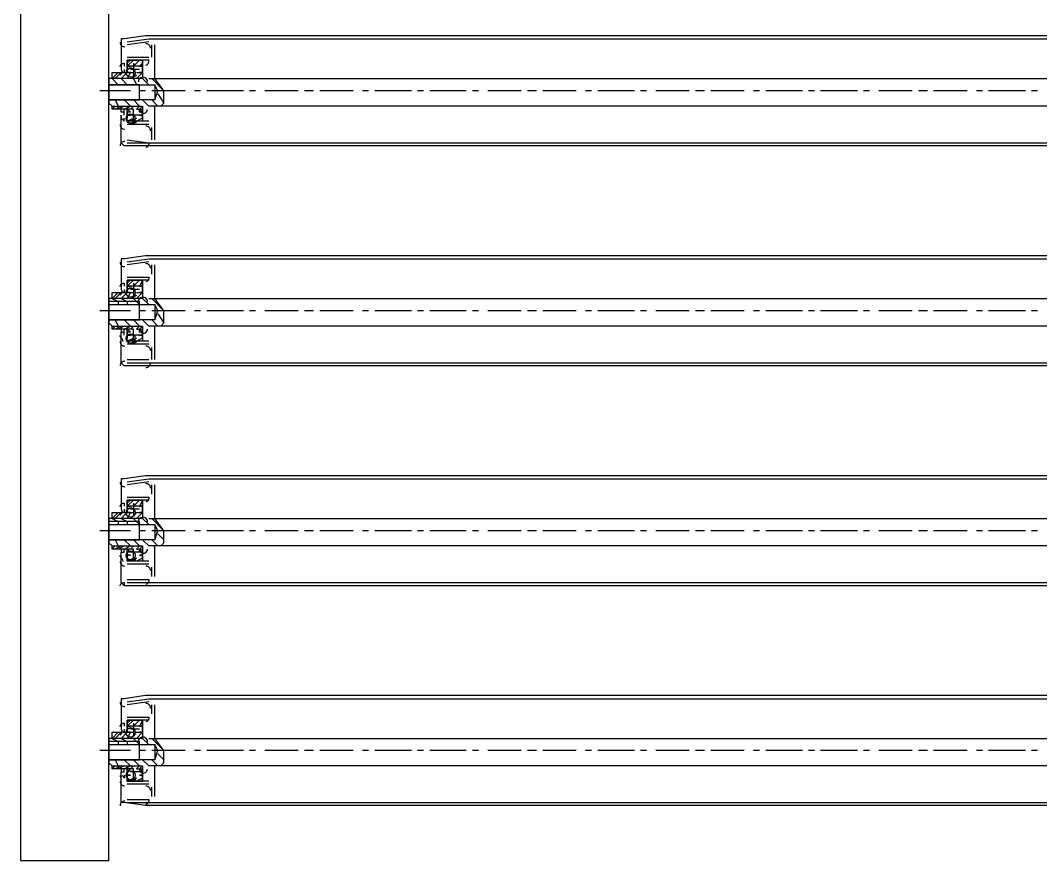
# Model space of a CAD drawing. Header units: millimetres. Extents: x -283029 to -254660, y -24907 to 10674.
# Drawn here: x -279316.71 to -279301.25, y -18367.2 to -18354.48 of the extents above; entities that cross this region are included whole.
import ezdxf

# ---------------------------------------------------------------- set-up
doc = ezdxf.new("R2010")
doc.units = ezdxf.units.MM
doc.header["$LTSCALE"] = 100
doc.layers.add('PDF2_0', color=2, linetype='Continuous')
doc.layers.add('PDF2_3中心线层', color=2, linetype='Continuous')

msp = doc.modelspace()

# ---------------------------------------------------------------- linework, layer by layer
at = {"layer": 'PDF2_0', "color": 7, "lineweight": 25}
msp.add_lwpolyline([(-279316.706, -18343.881), (-279316.706, -18367.203), (-279315.365, -18367.203), (-279315.365, -18343.881)], close=True, dxfattribs=at)
at = {"layer": 'PDF2_0', "lineweight": 25}
for points in [[(-279315.087, -18354.802), (-279314.763, -18354.756), (-279293.616, -18354.756), (-279293.616, -18354.71), (-279314.809, -18354.71), (-279315.133, -18354.756), (-279315.179, -18354.756), (-279315.179, -18355.219, -0.159525), (-279315.164, -18355.263, 0.152501), (-279315.197, -18355.313)], [(-279315.197, -18355.176, -0.414215), (-279315.133, -18355.126), (-279315.133, -18355.172)], [(-279314.804, -18355.153, 0.414215), (-279314.763, -18355.08), (-279315.087, -18355.08)], [(-279314.856, -18355.311), (-279314.856, -18355.357), (-279315.318, -18355.357), (-279315.365, -18355.357), (-279315.365, -18355.728), (-279315.318, -18355.774), (-279314.856, -18355.774), (-279314.902, -18355.82, 1.000002), (-279314.781, -18355.824)], [(-279293.616, -18356.329), (-279293.616, -18356.375), (-279314.809, -18356.375), (-279315.133, -18356.375), (-279315.179, -18356.329), (-279315.179, -18355.913, 0.197643), (-279315.177, -18355.965, -0.159525), (-279315.133, -18356.005), (-279315.133, -18355.959)], [(-279314.856, -18355.959), (-279314.948, -18356.005, -0.577372), (-279315.087, -18356.005), (-279315.087, -18355.959)], [(-279315.087, -18356.283), (-279314.763, -18356.329, -0.414215), (-279314.804, -18356.402)], [(-279315.087, -18358.134), (-279314.763, -18358.087), (-279293.616, -18358.087), (-279293.616, -18358.041), (-279314.809, -18358.041), (-279315.133, -18358.087), (-279315.179, -18358.087), (-279315.179, -18358.55, -0.159525), (-279315.164, -18358.595, 0.152501), (-279315.197, -18358.644)], [(-279315.087, -18358.365), (-279314.763, -18358.365, -0.414215), (-279314.804, -18358.438)], [(-279315.197, -18358.508, -0.414215), (-279315.133, -18358.458), (-279315.133, -18358.504)], [(-279314.856, -18358.643), (-279314.856, -18358.689), (-279315.318, -18358.689), (-279315.365, -18358.689), (-279315.365, -18359.059), (-279315.318, -18359.106), (-279314.856, -18359.106), (-279314.902, -18359.152, 1.000002), (-279314.781, -18359.155)], [(-279315.151, -18359.34, 0.159525), (-279315.164, -18359.299, -0.197643), (-279315.197, -18359.248)], [(-279314.856, -18359.291), (-279314.948, -18359.337, -0.577372), (-279315.095, -18359.329)], [(-279315.087, -18361.465), (-279314.763, -18361.419), (-279293.616, -18361.419), (-279293.616, -18361.373), (-279314.809, -18361.373), (-279315.133, -18361.419), (-279315.179, -18361.419), (-279315.179, -18361.882, -0.159525), (-279315.164, -18361.927, 0.152501), (-279315.197, -18361.976)], [(-279315.197, -18361.839, -0.414215), (-279315.133, -18361.789), (-279315.133, -18361.836)], [(-279315.087, -18361.697), (-279314.763, -18361.697, -0.414215), (-279314.804, -18361.77)], [(-279314.856, -18361.974), (-279314.856, -18362.021), (-279315.318, -18362.021), (-279315.365, -18362.021), (-279315.365, -18362.391), (-279315.318, -18362.437), (-279314.856, -18362.437), (-279314.902, -18362.484, 1.000002), (-279314.781, -18362.487)], [(-279315.151, -18362.672, 0.159525), (-279315.164, -18362.631, -0.197643), (-279315.197, -18362.58)], [(-279315.095, -18362.614, 0.577372), (-279314.948, -18362.622), (-279315.041, -18362.669)], [(-279315.197, -18363.042, -0.431079), (-279315.133, -18362.993), (-279315.133, -18363.039)], [(-279315.087, -18362.946), (-279314.763, -18362.946, -0.414215), (-279314.804, -18363.019)], [(-279315.087, -18364.797), (-279314.763, -18364.751), (-279293.616, -18364.751), (-279293.616, -18364.705), (-279314.809, -18364.705), (-279315.133, -18364.751), (-279315.179, -18364.751), (-279315.179, -18365.214, -0.159525), (-279315.164, -18365.259, 0.152501), (-279315.197, -18365.308)], [(-279315.087, -18365.029), (-279314.763, -18365.029, -0.414215), (-279314.804, -18365.102)], [(-279315.197, -18365.171, -0.414215), (-279315.133, -18365.121), (-279315.133, -18365.167)], [(-279314.856, -18365.306), (-279314.856, -18365.352), (-279315.318, -18365.352), (-279315.365, -18365.352), (-279315.365, -18365.723), (-279315.318, -18365.769), (-279314.856, -18365.769), (-279314.902, -18365.815, 1.000002), (-279314.781, -18365.819)], [(-279315.133, -18365.908), (-279315.133, -18365.954, 0.159525), (-279315.164, -18365.917)], [(-279315.095, -18365.946, 0.577372), (-279314.948, -18365.954), (-279315.041, -18366)], [(-279315.087, -18366.278), (-279314.763, -18366.278, -0.414215), (-279314.804, -18366.351)]]:
    msp.add_lwpolyline(points, format="xyb", dxfattribs=at)
for points in [[(-279315.179, -18354.756), (-279315.179, -18354.756)], [(-279315.087, -18354.756), (-279315.087, -18354.756)], [(-279314.763, -18354.802), (-279315.087, -18354.848)], [(-279314.763, -18354.848), (-279314.763, -18354.848)], [(-279314.717, -18355.033), (-279314.717, -18354.848)], [(-279314.578, -18355.774), (-279314.532, -18355.728), (-279314.532, -18355.681), (-279314.532, -18355.542), (-279314.67, -18355.357), (-279314.67, -18355.033), (-279314.67, -18354.848)], [(-279315.087, -18355.033), (-279314.763, -18355.033)], [(-279314.994, -18355.08), (-279315.087, -18355.172), (-279315.041, -18355.172), (-279315.087, -18355.172), (-279315.087, -18355.265), (-279315.041, -18355.265), (-279315.087, -18355.265), (-279315.087, -18355.172), (-279315.087, -18355.08), (-279315.087, -18355.265), (-279315.179, -18355.357), (-279315.087, -18355.45)], [(-279315.179, -18355.172), (-279315.179, -18355.172)], [(-279315.041, -18355.08), (-279315.087, -18355.126), (-279315.087, -18355.172)], [(-279315.087, -18355.08), (-279314.856, -18355.08), (-279315.087, -18355.08)], [(-279314.856, -18355.126), (-279314.902, -18355.172), (-279314.856, -18355.172), (-279315.041, -18355.172)], [(-279314.902, -18355.08), (-279314.994, -18355.172)], [(-279314.994, -18355.126), (-279314.994, -18355.311)], [(-279314.856, -18355.172), (-279314.856, -18355.08), (-279314.856, -18355.265), (-279314.856, -18355.357), (-279314.763, -18355.45)], [(-279314.856, -18355.172), (-279314.856, -18355.172)], [(-279315.226, -18355.265), (-279315.318, -18355.357), (-279315.226, -18355.45)], [(-279315.318, -18355.265), (-279315.318, -18355.265)], [(-279314.856, -18355.357), (-279315.318, -18355.357), (-279315.318, -18355.265), (-279314.994, -18355.265)], [(-279315.133, -18355.219), (-279315.133, -18355.265), (-279315.179, -18355.265), (-279315.272, -18355.357)], [(-279315.179, -18355.219), (-279315.179, -18355.219)], [(-279315.179, -18355.265), (-279315.179, -18355.265)], [(-279315.041, -18355.265), (-279315.087, -18355.357)], [(-279315.087, -18355.265), (-279315.087, -18355.265)], [(-279314.902, -18355.219), (-279315.041, -18355.219)], [(-279314.948, -18355.311), (-279315.041, -18355.357)], [(-279314.948, -18355.265), (-279314.856, -18355.265), (-279314.948, -18355.357)], [(-279314.67, -18355.681), (-279315.365, -18355.681), (-279314.902, -18355.681), (-279314.902, -18355.45), (-279315.365, -18355.45), (-279314.67, -18355.45), (-279314.67, -18355.681), (-279314.624, -18355.542), (-279314.67, -18355.45)], [(-279315.226, -18355.45), (-279315.226, -18355.45)], [(-279315.087, -18355.45), (-279315.087, -18355.45)], [(-279314.994, -18355.357), (-279314.948, -18355.45), (-279314.902, -18355.45)], [(-279314.763, -18355.357), (-279294.217, -18355.357)], [(-279314.717, -18355.357), (-279314.532, -18355.542)], [(-279314.624, -18355.589), (-279314.532, -18355.728)], [(-279315.318, -18355.681), (-279315.272, -18355.681), (-279315.226, -18355.774)], [(-279314.763, -18356.005), (-279315.087, -18356.005), (-279314.994, -18355.959), (-279314.994, -18355.82), (-279315.318, -18355.82), (-279315.318, -18355.774), (-279314.856, -18355.774), (-279314.856, -18355.82), (-279314.856, -18356.005), (-279315.087, -18356.005), (-279315.087, -18355.82)], [(-279315.272, -18355.774), (-279315.318, -18355.82)], [(-279315.179, -18355.774), (-279315.272, -18355.82)], [(-279315.133, -18355.774), (-279315.226, -18355.82)], [(-279315.133, -18355.913), (-279315.133, -18355.866), (-279315.133, -18355.82), (-279315.041, -18355.774), (-279315.133, -18355.681)], [(-279315.087, -18356.329), (-279314.763, -18356.329), (-279293.616, -18356.329), (-279294.217, -18356.329), (-279294.31, -18356.283), (-279294.31, -18355.774)], [(-279314.994, -18355.774), (-279315.041, -18355.82)], [(-279314.994, -18355.681), (-279314.902, -18355.774), (-279314.948, -18355.82), (-279314.856, -18355.82)], [(-279314.994, -18355.681), (-279314.994, -18355.681)], [(-279294.217, -18355.774), (-279314.763, -18355.774), (-279314.856, -18355.681)], [(-279314.717, -18355.681), (-279314.624, -18355.774)], [(-279314.67, -18356.283), (-279314.67, -18356.098), (-279314.67, -18355.774)], [(-279315.133, -18355.866), (-279315.179, -18355.866), (-279315.179, -18355.82)], [(-279315.179, -18355.959), (-279315.179, -18355.959)], [(-279314.856, -18355.913), (-279314.902, -18355.913), (-279314.856, -18355.913), (-279314.856, -18355.959), (-279314.856, -18355.866), (-279314.902, -18355.866), (-279314.902, -18355.82), (-279314.856, -18355.866), (-279314.856, -18355.959), (-279314.856, -18356.005), (-279315.087, -18356.005), (-279315.087, -18355.959), (-279315.087, -18355.913), (-279315.041, -18355.913), (-279315.087, -18355.913)], [(-279315.087, -18355.866), (-279315.087, -18355.866)], [(-279315.087, -18355.913), (-279315.087, -18355.913)], [(-279315.087, -18355.959), (-279315.087, -18355.959)], [(-279314.902, -18355.913), (-279315.041, -18355.913)], [(-279314.948, -18355.959), (-279315.041, -18356.005)], [(-279314.856, -18355.959), (-279314.856, -18355.959)], [(-279314.763, -18356.051), (-279315.087, -18356.051)], [(-279314.856, -18356.005), (-279314.856, -18356.005)], [(-279314.763, -18356.098), (-279314.763, -18356.098)], [(-279314.717, -18356.283), (-279314.717, -18356.098)], [(-279315.179, -18356.329), (-279315.179, -18356.329)], [(-279315.133, -18356.375), (-279315.133, -18356.375)], [(-279315.087, -18356.375), (-279315.087, -18356.375)], [(-279314.763, -18356.283), (-279314.763, -18356.283)], [(-279315.179, -18358.087), (-279315.179, -18358.087)], [(-279315.087, -18358.087), (-279315.087, -18358.087)], [(-279314.763, -18358.134), (-279315.087, -18358.18)], [(-279314.763, -18358.18), (-279314.763, -18358.18)], [(-279314.717, -18358.319), (-279314.717, -18358.18)], [(-279314.578, -18359.106), (-279314.532, -18359.059), (-279314.532, -18359.013), (-279314.532, -18358.874), (-279314.67, -18358.689), (-279314.67, -18358.319), (-279314.67, -18358.18)], [(-279314.994, -18358.411), (-279315.087, -18358.504), (-279315.041, -18358.504), (-279315.087, -18358.504), (-279315.087, -18358.597), (-279315.041, -18358.597), (-279315.087, -18358.597), (-279315.087, -18358.504), (-279315.087, -18358.411), (-279315.087, -18358.597), (-279315.179, -18358.689), (-279315.087, -18358.735), (-279315.087, -18358.782)], [(-279315.041, -18358.411), (-279315.087, -18358.458), (-279315.087, -18358.504)], [(-279315.087, -18358.411), (-279314.856, -18358.411), (-279315.087, -18358.411)], [(-279314.763, -18358.411), (-279315.087, -18358.411)], [(-279314.856, -18358.411), (-279314.902, -18358.504), (-279314.856, -18358.504), (-279315.041, -18358.504)], [(-279314.902, -18358.411), (-279314.994, -18358.504)], [(-279314.856, -18358.504), (-279314.856, -18358.411), (-279314.856, -18358.597), (-279314.856, -18358.689), (-279314.763, -18358.782)], [(-279314.763, -18358.319), (-279314.763, -18358.319)], [(-279315.133, -18358.55), (-279315.133, -18358.597), (-279315.179, -18358.597), (-279315.272, -18358.689)], [(-279315.179, -18358.504), (-279315.179, -18358.504)], [(-279315.179, -18358.55), (-279315.179, -18358.55)], [(-279314.902, -18358.55), (-279315.041, -18358.55)], [(-279314.994, -18358.458), (-279314.994, -18358.643)], [(-279314.856, -18358.504), (-279314.856, -18358.504)], [(-279314.67, -18359.013), (-279315.365, -18359.013), (-279314.902, -18359.013), (-279314.902, -18358.735), (-279315.365, -18358.735)], [(-279315.226, -18358.597), (-279315.318, -18358.689), (-279315.226, -18358.735), (-279315.226, -18358.782)], [(-279315.318, -18358.597), (-279315.318, -18358.597)], [(-279314.856, -18358.689), (-279315.318, -18358.689), (-279315.318, -18358.597), (-279314.994, -18358.597)], [(-279315.179, -18358.597), (-279315.179, -18358.597)], [(-279315.041, -18358.597), (-279315.087, -18358.689)], [(-279315.087, -18358.597), (-279315.087, -18358.597)], [(-279314.948, -18358.643), (-279315.041, -18358.689)], [(-279314.994, -18358.689), (-279314.948, -18358.735), (-279314.902, -18358.782)], [(-279314.948, -18358.597), (-279314.856, -18358.597), (-279314.948, -18358.689)], [(-279314.763, -18358.689), (-279294.217, -18358.689)], [(-279314.717, -18358.689), (-279314.532, -18358.874)], [(-279315.365, -18358.782), (-279314.67, -18358.782), (-279314.67, -18359.013), (-279314.624, -18358.874), (-279314.67, -18358.782)], [(-279315.318, -18359.013), (-279315.272, -18359.013), (-279315.226, -18359.106)], [(-279315.133, -18359.244), (-279315.133, -18359.198), (-279315.133, -18359.152), (-279315.041, -18359.106), (-279315.133, -18359.013)], [(-279314.994, -18359.013), (-279314.902, -18359.106), (-279314.948, -18359.152), (-279314.856, -18359.152)], [(-279314.994, -18359.013), (-279314.994, -18359.013)], [(-279294.217, -18359.106), (-279314.763, -18359.106), (-279314.856, -18359.013)], [(-279314.717, -18359.013), (-279314.624, -18359.106)], [(-279314.624, -18358.92), (-279314.532, -18359.059)], [(-279314.763, -18359.337), (-279315.087, -18359.337), (-279314.994, -18359.291), (-279314.994, -18359.152), (-279315.318, -18359.152), (-279315.318, -18359.106), (-279314.856, -18359.106), (-279314.856, -18359.152), (-279314.856, -18359.337), (-279315.087, -18359.337), (-279315.087, -18359.152)], [(-279315.272, -18359.106), (-279315.318, -18359.152)], [(-279315.179, -18359.106), (-279315.272, -18359.152)], [(-279315.133, -18359.106), (-279315.226, -18359.152)], [(-279315.179, -18359.152), (-279315.179, -18359.198)], [(-279293.616, -18359.661), (-279293.616, -18359.707), (-279314.809, -18359.707), (-279315.133, -18359.707), (-279315.179, -18359.661), (-279315.179, -18359.198), (-279315.133, -18359.198)], [(-279315.087, -18359.661), (-279314.763, -18359.661), (-279293.616, -18359.661), (-279294.217, -18359.661), (-279294.31, -18359.615), (-279294.31, -18359.106)], [(-279314.856, -18359.244), (-279314.902, -18359.244), (-279314.856, -18359.244), (-279314.856, -18359.291), (-279314.856, -18359.198), (-279314.902, -18359.198), (-279314.902, -18359.152), (-279314.856, -18359.198), (-279314.856, -18359.291), (-279314.856, -18359.337), (-279315.087, -18359.337), (-279315.087, -18359.291), (-279315.087, -18359.244), (-279315.041, -18359.244), (-279315.087, -18359.244)], [(-279315.087, -18359.152), (-279315.087, -18359.152)], [(-279314.994, -18359.106), (-279315.041, -18359.152)], [(-279314.67, -18359.615), (-279314.67, -18359.429), (-279314.67, -18359.106)], [(-279315.179, -18359.291), (-279315.179, -18359.291)], [(-279315.133, -18359.291), (-279315.133, -18359.291)], [(-279315.087, -18359.244), (-279315.087, -18359.244)], [(-279315.087, -18359.291), (-279315.087, -18359.291)], [(-279315.087, -18359.291), (-279315.087, -18359.291)], [(-279314.902, -18359.244), (-279315.041, -18359.244)], [(-279314.948, -18359.291), (-279315.041, -18359.337)], [(-279314.856, -18359.291), (-279314.856, -18359.291)], [(-279314.856, -18359.337), (-279314.856, -18359.337)], [(-279314.763, -18359.383), (-279315.087, -18359.383)], [(-279314.763, -18359.429), (-279314.763, -18359.429)], [(-279314.717, -18359.615), (-279314.717, -18359.429)], [(-279315.179, -18359.661), (-279315.179, -18359.661)], [(-279315.087, -18359.615), (-279314.763, -18359.615)], [(-279315.133, -18359.707), (-279315.133, -18359.707)], [(-279315.087, -18359.707), (-279315.087, -18359.707)], [(-279315.179, -18361.419), (-279315.179, -18361.419)], [(-279315.087, -18361.419), (-279315.087, -18361.419)], [(-279314.763, -18361.465), (-279315.087, -18361.512)], [(-279314.763, -18361.512), (-279314.763, -18361.512)], [(-279314.717, -18361.651), (-279314.717, -18361.512)], [(-279314.578, -18362.437), (-279314.532, -18362.391), (-279314.532, -18362.345), (-279314.532, -18362.206), (-279314.67, -18362.021), (-279314.67, -18361.651), (-279314.67, -18361.512)], [(-279314.763, -18361.651), (-279314.763, -18361.651)], [(-279314.994, -18361.743), (-279315.087, -18361.836), (-279315.041, -18361.836), (-279315.087, -18361.836), (-279315.087, -18361.928), (-279315.041, -18361.928), (-279315.087, -18361.928), (-279315.087, -18361.836), (-279315.087, -18361.743), (-279315.087, -18361.928), (-279315.179, -18362.021), (-279315.087, -18362.067), (-279315.087, -18362.113)], [(-279315.041, -18361.743), (-279315.087, -18361.789), (-279315.087, -18361.836)], [(-279315.087, -18361.743), (-279314.856, -18361.743), (-279315.087, -18361.743)], [(-279314.763, -18361.743), (-279315.087, -18361.743)], [(-279314.856, -18361.743), (-279314.902, -18361.836), (-279314.856, -18361.836), (-279315.041, -18361.836)], [(-279314.902, -18361.743), (-279314.994, -18361.836)], [(-279314.994, -18361.789), (-279314.994, -18361.974)], [(-279314.856, -18361.836), (-279314.856, -18361.743), (-279314.856, -18361.928), (-279314.856, -18362.021), (-279314.763, -18362.113)], [(-279315.226, -18361.928), (-279315.318, -18362.021), (-279315.226, -18362.067), (-279315.226, -18362.113)], [(-279315.318, -18361.928), (-279315.318, -18361.928)], [(-279314.856, -18362.021), (-279315.318, -18362.021), (-279315.318, -18361.928), (-279314.994, -18361.928)], [(-279315.133, -18361.882), (-279315.133, -18361.928), (-279315.179, -18361.928), (-279315.272, -18362.021)], [(-279315.179, -18361.836), (-279315.179, -18361.836)], [(-279315.179, -18361.882), (-279315.179, -18361.882)], [(-279315.179, -18361.928), (-279315.179, -18361.928)], [(-279315.041, -18361.928), (-279315.087, -18362.021)], [(-279315.087, -18361.928), (-279315.087, -18361.928)], [(-279314.902, -18361.882), (-279315.041, -18361.882)], [(-279315.041, -18362.021), (-279314.948, -18361.928), (-279314.856, -18361.928), (-279314.948, -18362.021)], [(-279314.856, -18361.836), (-279314.856, -18361.836)], [(-279314.67, -18362.345), (-279315.365, -18362.345), (-279314.902, -18362.345), (-279314.902, -18362.067), (-279315.365, -18362.067)], [(-279315.365, -18362.113), (-279314.67, -18362.113), (-279314.67, -18362.345), (-279314.624, -18362.206), (-279314.67, -18362.113)], [(-279314.994, -18362.021), (-279314.948, -18362.067), (-279314.902, -18362.113)], [(-279314.763, -18362.021), (-279294.217, -18362.021)], [(-279314.717, -18362.021), (-279314.532, -18362.206)], [(-279314.624, -18362.252), (-279314.532, -18362.345)], [(-279315.318, -18362.345), (-279315.272, -18362.345), (-279315.226, -18362.437)], [(-279314.763, -18362.669), (-279315.087, -18362.669), (-279314.994, -18362.622), (-279314.994, -18362.484), (-279315.318, -18362.484), (-279315.318, -18362.437), (-279314.856, -18362.437), (-279314.856, -18362.484), (-279314.856, -18362.669), (-279315.087, -18362.669), (-279315.087, -18362.484)], [(-279315.272, -18362.437), (-279315.318, -18362.484)], [(-279315.179, -18362.437), (-279315.272, -18362.484)], [(-279315.133, -18362.437), (-279315.226, -18362.484)], [(-279293.616, -18362.993), (-279293.616, -18363.039), (-279314.809, -18363.039), (-279315.133, -18363.039), (-279315.179, -18362.993), (-279315.179, -18362.53), (-279315.133, -18362.53), (-279315.133, -18362.484), (-279315.041, -18362.437), (-279315.133, -18362.345)], [(-279315.087, -18362.993), (-279314.763, -18362.993), (-279293.616, -18362.993), (-279294.217, -18362.993), (-279294.31, -18362.946), (-279294.31, -18362.437)], [(-279314.994, -18362.437), (-279315.041, -18362.484)], [(-279314.994, -18362.345), (-279314.902, -18362.437), (-279314.948, -18362.484), (-279314.856, -18362.484)], [(-279314.994, -18362.345), (-279314.994, -18362.345)], [(-279294.217, -18362.437), (-279314.763, -18362.437), (-279314.856, -18362.345)], [(-279314.717, -18362.345), (-279314.624, -18362.437)], [(-279314.67, -18362.9), (-279314.67, -18362.761), (-279314.67, -18362.437)], [(-279315.179, -18362.484), (-279315.179, -18362.53)], [(-279315.133, -18362.53), (-279315.133, -18362.53)], [(-279314.856, -18362.576), (-279314.902, -18362.576), (-279314.856, -18362.576), (-279314.856, -18362.622), (-279314.856, -18362.53), (-279314.902, -18362.53), (-279314.902, -18362.484), (-279314.856, -18362.53), (-279314.856, -18362.622), (-279314.856, -18362.669), (-279315.087, -18362.669), (-279315.087, -18362.622), (-279315.087, -18362.576), (-279315.041, -18362.576), (-279315.087, -18362.576)], [(-279315.087, -18362.484), (-279315.087, -18362.484)], [(-279315.087, -18362.576), (-279315.087, -18362.576)], [(-279314.902, -18362.53), (-279315.041, -18362.53)], [(-279315.179, -18362.622), (-279315.179, -18362.622)], [(-279315.133, -18362.622), (-279315.133, -18362.622)], [(-279315.087, -18362.622), (-279315.087, -18362.622)], [(-279315.087, -18362.622), (-279315.087, -18362.622)], [(-279314.763, -18362.715), (-279315.087, -18362.715)], [(-279314.856, -18362.622), (-279314.948, -18362.669)], [(-279314.856, -18362.622), (-279314.856, -18362.622)], [(-279314.856, -18362.669), (-279314.856, -18362.669)], [(-279314.763, -18362.761), (-279314.763, -18362.761)], [(-279314.717, -18362.9), (-279314.717, -18362.761)], [(-279314.763, -18362.9), (-279314.763, -18362.9)], [(-279315.179, -18362.993), (-279315.179, -18362.993)], [(-279315.179, -18364.751), (-279315.179, -18364.751)], [(-279315.087, -18364.751), (-279315.087, -18364.751)], [(-279314.763, -18364.797), (-279315.087, -18364.843)], [(-279314.763, -18364.843), (-279314.763, -18364.843)], [(-279314.717, -18364.982), (-279314.717, -18364.843)], [(-279314.578, -18365.769), (-279314.532, -18365.723), (-279314.532, -18365.63), (-279314.532, -18365.538), (-279314.67, -18365.352), (-279314.67, -18364.982), (-279314.67, -18364.843)], [(-279314.994, -18365.075), (-279315.087, -18365.167), (-279315.041, -18365.167), (-279315.087, -18365.167), (-279315.087, -18365.26), (-279315.041, -18365.26), (-279315.087, -18365.26), (-279315.087, -18365.167), (-279315.087, -18365.075), (-279315.087, -18365.26), (-279315.179, -18365.352), (-279315.087, -18365.399), (-279315.087, -18365.445)], [(-279315.041, -18365.075), (-279315.087, -18365.121), (-279315.087, -18365.167)], [(-279315.087, -18365.075), (-279314.856, -18365.075), (-279315.087, -18365.075)], [(-279314.763, -18365.075), (-279315.087, -18365.075)], [(-279314.856, -18365.075), (-279314.902, -18365.167), (-279314.856, -18365.167), (-279315.041, -18365.167)], [(-279314.902, -18365.075), (-279314.994, -18365.167)], [(-279314.856, -18365.167), (-279314.856, -18365.075), (-279314.856, -18365.26), (-279314.856, -18365.352), (-279314.763, -18365.445)], [(-279314.763, -18364.982), (-279314.763, -18364.982)], [(-279315.133, -18365.214), (-279315.133, -18365.26), (-279315.179, -18365.26), (-279315.272, -18365.352)], [(-279315.179, -18365.167), (-279315.179, -18365.167)], [(-279315.179, -18365.214), (-279315.179, -18365.214)], [(-279314.902, -18365.214), (-279315.041, -18365.214)], [(-279314.994, -18365.121), (-279314.994, -18365.306)], [(-279314.856, -18365.167), (-279314.856, -18365.167)], [(-279315.226, -18365.26), (-279315.318, -18365.352), (-279315.226, -18365.399), (-279315.226, -18365.445)], [(-279315.318, -18365.26), (-279315.318, -18365.26)], [(-279314.856, -18365.352), (-279315.318, -18365.352), (-279315.318, -18365.26), (-279314.994, -18365.26)], [(-279315.179, -18365.26), (-279315.179, -18365.26)], [(-279315.041, -18365.26), (-279315.087, -18365.352)], [(-279315.087, -18365.26), (-279315.087, -18365.26)], [(-279315.041, -18365.352), (-279314.948, -18365.26), (-279314.856, -18365.26), (-279314.948, -18365.352)], [(-279314.994, -18365.352), (-279314.948, -18365.399), (-279314.902, -18365.445)], [(-279314.763, -18365.352), (-279294.217, -18365.352)], [(-279314.717, -18365.352), (-279314.532, -18365.538)], [(-279314.67, -18365.676), (-279315.365, -18365.676), (-279314.902, -18365.676), (-279314.902, -18365.399), (-279315.365, -18365.399)], [(-279315.365, -18365.445), (-279314.67, -18365.445), (-279314.67, -18365.676), (-279314.624, -18365.538), (-279314.67, -18365.445)], [(-279315.318, -18365.676), (-279315.272, -18365.676), (-279315.226, -18365.769)], [(-279293.616, -18366.324), (-279293.616, -18366.371), (-279314.809, -18366.371), (-279315.133, -18366.324), (-279315.179, -18366.324), (-279315.179, -18365.861), (-279315.133, -18365.861), (-279315.133, -18365.815), (-279315.041, -18365.769), (-279315.133, -18365.676)], [(-279314.994, -18365.676), (-279314.902, -18365.769), (-279314.948, -18365.815), (-279314.856, -18365.815)], [(-279314.994, -18365.676), (-279314.994, -18365.676)], [(-279294.217, -18365.769), (-279314.763, -18365.769), (-279314.856, -18365.676)], [(-279314.717, -18365.676), (-279314.624, -18365.769)], [(-279314.624, -18365.584), (-279314.532, -18365.676)], [(-279314.763, -18366), (-279315.087, -18366), (-279314.994, -18365.954), (-279314.994, -18365.815), (-279315.318, -18365.815), (-279315.318, -18365.769), (-279314.856, -18365.769), (-279314.856, -18365.815), (-279314.856, -18366), (-279315.087, -18366), (-279315.087, -18365.815)], [(-279315.272, -18365.769), (-279315.318, -18365.815)], [(-279315.179, -18365.769), (-279315.272, -18365.815)], [(-279315.133, -18365.769), (-279315.226, -18365.815)], [(-279315.179, -18365.815), (-279315.179, -18365.861)], [(-279315.087, -18366.324), (-279314.763, -18366.324), (-279293.616, -18366.324), (-279294.217, -18366.324), (-279294.31, -18366.278), (-279294.31, -18365.769)], [(-279315.087, -18365.815), (-279315.087, -18365.815)], [(-279314.994, -18365.769), (-279315.041, -18365.815)], [(-279314.67, -18366.232), (-279314.67, -18366.093), (-279314.67, -18365.769)], [(-279315.179, -18365.908), (-279315.179, -18365.908)], [(-279315.133, -18365.861), (-279315.133, -18365.861)], [(-279315.087, -18365.908), (-279315.087, -18365.954), (-279315.087, -18365.908), (-279315.087, -18366), (-279314.856, -18366), (-279314.856, -18365.908), (-279314.856, -18365.954), (-279314.948, -18366)], [(-279314.902, -18365.861), (-279315.041, -18365.861)], [(-279314.856, -18365.954), (-279314.856, -18365.954)], [(-279314.856, -18366), (-279314.856, -18366)], [(-279314.763, -18366.047), (-279315.087, -18366.047)], [(-279314.763, -18366.093), (-279314.763, -18366.093)], [(-279314.717, -18366.232), (-279314.717, -18366.093)], [(-279314.763, -18366.232), (-279314.763, -18366.232)], [(-279315.179, -18366.324), (-279315.179, -18366.324)], [(-279315.133, -18366.324), (-279315.133, -18366.324)]]:
    msp.add_lwpolyline(points, dxfattribs=at)
for points in [[(-279314.856, -18355.172), (-279314.856, -18355.265), (-279314.902, -18355.265), (-279314.856, -18355.265)], [(-279315.087, -18355.82), (-279315.041, -18355.866), (-279315.087, -18355.866), (-279315.087, -18355.959), (-279315.087, -18355.866)], [(-279314.856, -18358.504), (-279314.856, -18358.597), (-279314.902, -18358.597), (-279314.856, -18358.597)], [(-279315.087, -18359.152), (-279315.041, -18359.198), (-279315.087, -18359.198), (-279315.087, -18359.291), (-279315.087, -18359.198)], [(-279314.856, -18361.836), (-279314.856, -18361.928), (-279314.902, -18361.928), (-279314.856, -18361.928)], [(-279315.087, -18362.484), (-279315.041, -18362.53), (-279315.087, -18362.53), (-279315.087, -18362.622), (-279315.087, -18362.53)], [(-279314.856, -18365.167), (-279314.856, -18365.26), (-279314.902, -18365.26), (-279314.856, -18365.26)], [(-279315.087, -18365.815), (-279315.041, -18365.815), (-279315.087, -18365.861), (-279315.087, -18365.954), (-279315.087, -18365.861)], [(-279314.856, -18365.861), (-279314.902, -18365.815), (-279314.856, -18365.861), (-279314.856, -18365.954), (-279314.856, -18365.908), (-279314.902, -18365.908), (-279314.856, -18365.908), (-279314.856, -18365.954)], [(-279315.087, -18365.908), (-279315.041, -18365.908), (-279315.087, -18365.908), (-279315.087, -18365.954)]]:
    msp.add_lwpolyline(points, close=True, dxfattribs=at)
for centre in [(-279315.035, -18355.268), (-279315.035, -18355.962), (-279315.035, -18358.6), (-279315.035, -18359.294), (-279315.035, -18361.932), (-279315.035, -18362.58), (-279315.035, -18365.264), (-279315.035, -18365.912)]:
    msp.add_circle(centre, 0.0694, dxfattribs=at)
for centre, start, end in [((-279315.128, -18354.805), 180.7469, 274.0263), ((-279314.804, -18354.898), 359.9999, 90.0001), ((-279315.035, -18355.268), 29.9982, 150.0018), ((-279314.85, -18355.407), 359.9999, 180.0001), ((-279315.128, -18356.055), 179.9999, 270.0001), ((-279314.804, -18356.147), 359.9999, 90.0001), ((-279315.128, -18356.379), 85.9737, 179.2531), ((-279315.128, -18358.137), 180.7469, 274.0263), ((-279314.804, -18358.23), 359.9999, 90.0001), ((-279315.035, -18358.6), 29.9982, 150.0018), ((-279314.85, -18358.739), 359.9999, 180.0001), ((-279315.128, -18359.34), 179.9999, 270.0001), ((-279314.804, -18359.479), 359.9999, 90.0001), ((-279315.128, -18359.711), 85.9737, 179.2531), ((-279314.804, -18359.664), 269.9999, 0.0001), ((-279315.128, -18361.469), 180.7469, 274.0263), ((-279314.804, -18361.562), 359.9999, 90.0001), ((-279315.035, -18361.932), 29.9982, 150.0018), ((-279314.85, -18362.071), 359.9999, 180.0001), ((-279315.128, -18362.672), 179.9999, 270.0001), ((-279314.804, -18362.811), 359.9999, 90.0001), ((-279315.128, -18364.801), 180.7469, 274.0263), ((-279314.804, -18364.894), 359.9999, 90.0001), ((-279315.035, -18365.264), 29.9982, 150.0018), ((-279314.85, -18365.403), 359.9999, 180.0001), ((-279315.128, -18365.912), 180.0001, 224.7201), ((-279315.128, -18366.004), 179.9999, 270.0001), ((-279314.804, -18366.143), 359.9999, 90.0001), ((-279315.128, -18366.374), 85.9737, 179.2531)]:
    msp.add_arc(centre, 0.0694, start, end, dxfattribs=at)
at = {"layer": 'PDF2_3中心线层', "lineweight": 25}
for points in [[(-279315.041, -18355.542), (-279315.503, -18355.542)], [(-279314.809, -18355.542), (-279314.902, -18355.542)], [(-279314.208, -18355.542), (-279314.717, -18355.542)], [(-279313.976, -18355.542), (-279314.069, -18355.542)], [(-279313.328, -18355.542), (-279313.884, -18355.542)], [(-279313.143, -18355.542), (-279313.236, -18355.542)], [(-279312.496, -18355.542), (-279313.005, -18355.542)], [(-279312.264, -18355.542), (-279312.403, -18355.542)], [(-279311.663, -18355.542), (-279312.172, -18355.542)], [(-279311.431, -18355.542), (-279311.524, -18355.542)], [(-279310.783, -18355.542), (-279311.339, -18355.542)], [(-279310.598, -18355.542), (-279310.691, -18355.542)], [(-279309.951, -18355.542), (-279310.506, -18355.542)], [(-279309.765, -18355.542), (-279309.858, -18355.542)], [(-279309.118, -18355.542), (-279309.627, -18355.542)], [(-279308.886, -18355.542), (-279309.025, -18355.542)], [(-279308.285, -18355.542), (-279308.794, -18355.542)], [(-279308.053, -18355.542), (-279308.146, -18355.542)], [(-279307.405, -18355.542), (-279307.961, -18355.542)], [(-279307.22, -18355.542), (-279307.313, -18355.542)], [(-279306.573, -18355.542), (-279307.082, -18355.542)], [(-279306.341, -18355.542), (-279306.48, -18355.542)], [(-279305.74, -18355.542), (-279306.249, -18355.542)], [(-279305.508, -18355.542), (-279305.601, -18355.542)], [(-279304.86, -18355.542), (-279305.416, -18355.542)], [(-279304.675, -18355.542), (-279304.768, -18355.542)], [(-279304.027, -18355.542), (-279304.583, -18355.542)], [(-279303.842, -18355.542), (-279303.935, -18355.542)], [(-279303.195, -18355.542), (-279303.704, -18355.542)], [(-279302.963, -18355.542), (-279303.102, -18355.542)], [(-279302.362, -18355.542), (-279302.871, -18355.542)], [(-279302.13, -18355.542), (-279302.223, -18355.542)], [(-279301.482, -18355.542), (-279302.038, -18355.542)], [(-279301.297, -18355.542), (-279301.39, -18355.542)], [(-279315.041, -18358.874), (-279315.503, -18358.874)], [(-279314.809, -18358.874), (-279314.902, -18358.874)], [(-279314.208, -18358.874), (-279314.717, -18358.874)], [(-279313.976, -18358.874), (-279314.069, -18358.874)], [(-279313.328, -18358.874), (-279313.884, -18358.874)], [(-279313.143, -18358.874), (-279313.236, -18358.874)], [(-279312.496, -18358.874), (-279313.005, -18358.874)], [(-279312.264, -18358.874), (-279312.403, -18358.874)], [(-279311.663, -18358.874), (-279312.172, -18358.874)], [(-279311.431, -18358.874), (-279311.524, -18358.874)], [(-279310.783, -18358.874), (-279311.339, -18358.874)], [(-279310.598, -18358.874), (-279310.691, -18358.874)], [(-279309.951, -18358.874), (-279310.506, -18358.874)], [(-279309.765, -18358.874), (-279309.858, -18358.874)], [(-279309.118, -18358.874), (-279309.627, -18358.874)], [(-279308.886, -18358.874), (-279309.025, -18358.874)], [(-279308.285, -18358.874), (-279308.794, -18358.874)], [(-279308.053, -18358.874), (-279308.146, -18358.874)], [(-279307.405, -18358.874), (-279307.961, -18358.874)], [(-279307.22, -18358.874), (-279307.313, -18358.874)], [(-279306.573, -18358.874), (-279307.082, -18358.874)], [(-279306.341, -18358.874), (-279306.48, -18358.874)], [(-279305.74, -18358.874), (-279306.249, -18358.874)], [(-279305.508, -18358.874), (-279305.601, -18358.874)], [(-279304.86, -18358.874), (-279305.416, -18358.874)], [(-279304.675, -18358.874), (-279304.768, -18358.874)], [(-279304.027, -18358.874), (-279304.583, -18358.874)], [(-279303.842, -18358.874), (-279303.935, -18358.874)], [(-279303.195, -18358.874), (-279303.704, -18358.874)], [(-279302.963, -18358.874), (-279303.102, -18358.874)], [(-279302.362, -18358.874), (-279302.871, -18358.874)], [(-279302.13, -18358.874), (-279302.223, -18358.874)], [(-279301.482, -18358.874), (-279302.038, -18358.874)], [(-279301.297, -18358.874), (-279301.39, -18358.874)], [(-279315.041, -18362.206), (-279315.503, -18362.206)], [(-279314.809, -18362.206), (-279314.902, -18362.206)], [(-279314.208, -18362.206), (-279314.717, -18362.206)], [(-279313.976, -18362.206), (-279314.069, -18362.206)], [(-279313.328, -18362.206), (-279313.884, -18362.206)], [(-279313.143, -18362.206), (-279313.236, -18362.206)], [(-279312.496, -18362.206), (-279313.005, -18362.206)], [(-279312.264, -18362.206), (-279312.403, -18362.206)], [(-279311.663, -18362.206), (-279312.172, -18362.206)], [(-279311.431, -18362.206), (-279311.524, -18362.206)], [(-279310.783, -18362.206), (-279311.339, -18362.206)], [(-279310.598, -18362.206), (-279310.691, -18362.206)], [(-279309.951, -18362.206), (-279310.506, -18362.206)], [(-279309.765, -18362.206), (-279309.858, -18362.206)], [(-279309.118, -18362.206), (-279309.627, -18362.206)], [(-279308.886, -18362.206), (-279309.025, -18362.206)], [(-279308.285, -18362.206), (-279308.794, -18362.206)], [(-279308.053, -18362.206), (-279308.146, -18362.206)], [(-279307.405, -18362.206), (-279307.961, -18362.206)], [(-279307.22, -18362.206), (-279307.313, -18362.206)], [(-279306.573, -18362.206), (-279307.082, -18362.206)], [(-279306.341, -18362.206), (-279306.48, -18362.206)], [(-279305.74, -18362.206), (-279306.249, -18362.206)], [(-279305.508, -18362.206), (-279305.601, -18362.206)], [(-279304.86, -18362.206), (-279305.416, -18362.206)], [(-279304.675, -18362.206), (-279304.768, -18362.206)], [(-279304.027, -18362.206), (-279304.583, -18362.206)], [(-279303.842, -18362.206), (-279303.935, -18362.206)], [(-279303.195, -18362.206), (-279303.704, -18362.206)], [(-279302.963, -18362.206), (-279303.102, -18362.206)], [(-279302.362, -18362.206), (-279302.871, -18362.206)], [(-279302.13, -18362.206), (-279302.223, -18362.206)], [(-279301.482, -18362.206), (-279302.038, -18362.206)], [(-279301.297, -18362.206), (-279301.39, -18362.206)], [(-279315.041, -18365.538), (-279315.503, -18365.538)], [(-279314.809, -18365.538), (-279314.902, -18365.538)], [(-279314.208, -18365.538), (-279314.717, -18365.538)], [(-279313.976, -18365.538), (-279314.069, -18365.538)], [(-279313.328, -18365.538), (-279313.884, -18365.538)], [(-279313.143, -18365.538), (-279313.236, -18365.538)], [(-279312.496, -18365.538), (-279313.005, -18365.538)], [(-279312.264, -18365.538), (-279312.403, -18365.538)], [(-279311.663, -18365.538), (-279312.172, -18365.538)], [(-279311.431, -18365.538), (-279311.524, -18365.538)], [(-279310.783, -18365.538), (-279311.339, -18365.538)], [(-279310.598, -18365.538), (-279310.691, -18365.538)], [(-279309.951, -18365.538), (-279310.506, -18365.538)], [(-279309.765, -18365.538), (-279309.858, -18365.538)], [(-279309.118, -18365.538), (-279309.627, -18365.538)], [(-279308.886, -18365.538), (-279309.025, -18365.538)], [(-279308.285, -18365.538), (-279308.794, -18365.538)], [(-279308.053, -18365.538), (-279308.146, -18365.538)], [(-279307.405, -18365.538), (-279307.961, -18365.538)], [(-279307.22, -18365.538), (-279307.313, -18365.538)], [(-279306.573, -18365.538), (-279307.082, -18365.538)], [(-279306.341, -18365.538), (-279306.48, -18365.538)], [(-279305.74, -18365.538), (-279306.249, -18365.538)], [(-279305.508, -18365.538), (-279305.601, -18365.538)], [(-279304.86, -18365.538), (-279305.416, -18365.538)], [(-279304.675, -18365.538), (-279304.768, -18365.538)], [(-279304.027, -18365.538), (-279304.583, -18365.538)], [(-279303.842, -18365.538), (-279303.935, -18365.538)], [(-279303.195, -18365.538), (-279303.704, -18365.538)], [(-279302.963, -18365.538), (-279303.102, -18365.538)], [(-279302.362, -18365.538), (-279302.871, -18365.538)], [(-279302.13, -18365.538), (-279302.223, -18365.538)], [(-279301.482, -18365.538), (-279302.038, -18365.538)], [(-279301.297, -18365.538), (-279301.39, -18365.538)]]:
    msp.add_lwpolyline(points, dxfattribs=at)

doc.saveas('drawing.dxf')
